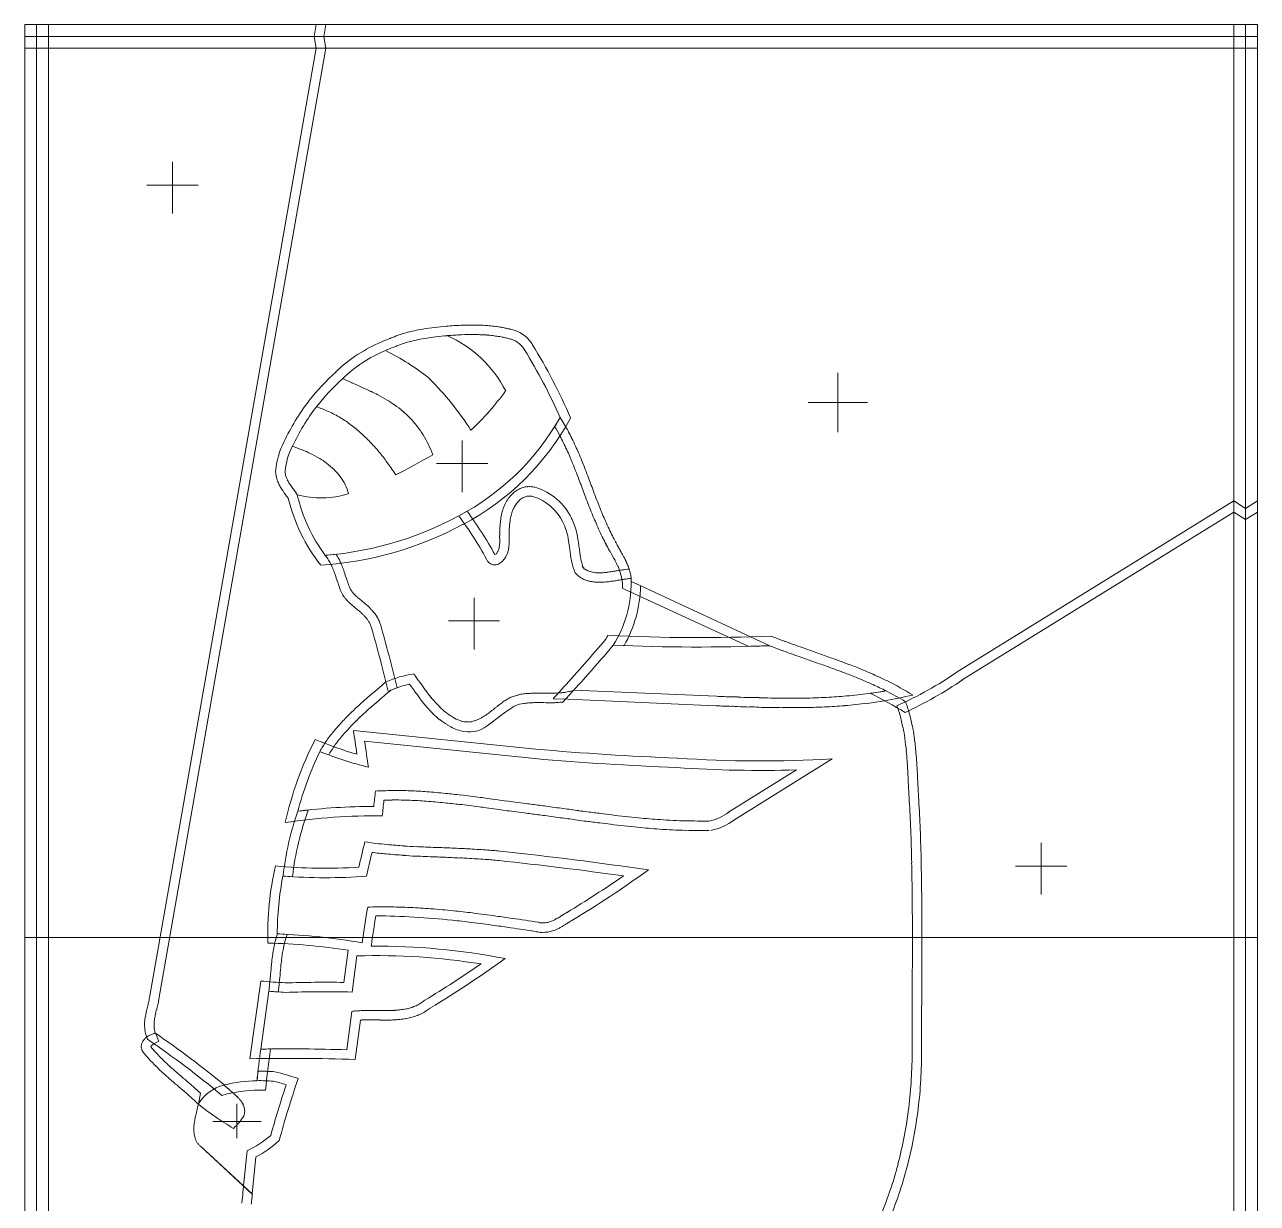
# Model space of a CAD drawing. Header units: millimetres. Extents: x 1101 to 2141, y -1815 to -275.
# Drawn here: x 1101 to 2141, y -1269 to -275 of the extents above; entities that cross this region are included whole.
import ezdxf

# ---------------------------------------------------------------- set-up
doc = ezdxf.new("R2010")
doc.units = ezdxf.units.MM
for name, color, linetype, lineweight, true_color in [('1', 7, 'Continuous', 0, 0xffffff), ('2', 2, 'Continuous', 0, 0xffff00), ('3', 253, 'Continuous', 0, 0xa0a0a4), ('4', 5, 'Continuous', 0, 0x0000ff), ('5', 178, 'Continuous', 0, 0x000000), ('6', 1, 'Continuous', 0, 0xff0000)]:
    doc.layers.add(name, color=color, linetype=linetype, lineweight=lineweight, true_color=true_color)

msp = doc.modelspace()

# ---------------------------------------------------------------- linework, layer by layer
at = {"layer": '1'}
for p, q in [((1100.9, -1814.6), (1100.9, -274.6)), ((2140.9, -274.6), (1100.9, -274.6)), ((2140.9, -1814.6), (2140.9, -274.6)), ((1470, -669), (1470, -625.5)), ((1448.4, -645), (1491.6, -645)), ((1730.8, -790.4), (1732.7, -791.3)), ((1559.2, -843.8), (1546.7, -843.3)), ((1584.3, -844.9), (1559.2, -843.8)), ((1677.3, -848.9), (1584.3, -844.9)), ((1684.3, -849.2), (1677.3, -848.9)), ((1378.3, -870), (1532, -885.8)), ((1782.1, -894), (1699.3, -945.8)), ((1373.7, -1055.4), (1370.1, -1082.7)), ((1300.1, -1081.5), (1290.9, -1147)), ((1379.6, -1147.7), (1384.1, -1114.4))]:
    msp.add_line(p, q, dxfattribs=at)
for centre, radius, start, end in [((1480, -794.6), 266.6, 97.1421, 99.3113), ((1478.8, -785.5), 257.4, 94.9332, 97.1421), ((1478.4, -780.7), 252.6, 92.1445, 94.9332), ((1478.1, -771.4), 243.3, 89.3011, 92.1445), ((1478.5, -735.7), 207.6, 87.7493, 89.3011), ((1481.1, -668.9), 140.8, 85.8468, 87.7493), ((1482.5, -650.5), 122.3, 83.2272, 85.8468), ((1485.5, -624.5), 96.1, 80.244, 83.2272), ((1485.3, -626), 97.7, 78.6241, 80.244), ((1475.2, -675.9), 148.6, 77.3303, 78.6241), ((1659.2, -1150.2), 660.1, 112.2556, 112.9145), ((1473.5, -696.6), 169.9, 110.9331, 112.2556), ((1463.6, -670.5), 142, 108.2606, 110.9331), ((1448.3, -624.1), 93.2, 104.9075, 108.2606), ((1448.4, -624.8), 93.8, 101.6114, 104.9075), ((1466.6, -713.3), 184.2, 99.3113, 101.6114), ((1469, -703.7), 177.1, 76.6859, 77.3303), ((1351.9, -1198.7), 685.7, 76.3433, 76.6859), ((1505.8, -558.5), 27.3, 29.3737, 73.1175), ((1447.9, -654.3), 121, 112.1308, 134.2688), ((1128.8, -792.1), 470.8, 23.22, 31.6877), ((1520.3, -736.9), 230.8, 132.7753, 141.0878), ((1490.7, -706.7), 188.8, 142.6552, 154.9592), ((1367.2, -500.8), 221.2, 297.9431, 331.4375), ((1379.8, -657.2), 67.5, 152.8486, 175.0154), ((1338.7, -650.5), 26.2, 181.8838, 200.4628), ((1341.7, -649.4), 29.3, 200.4628, 207.1506), ((1354, -643.1), 43.2, 207.1506, 212.3593), ((1361, -638.7), 51.4, 212.3593, 214.8321), ((1472.8, -560.9), 187.6, 214.8321, 217.177), ((1468.6, -638.7), 149.6, 193.7709, 217.9263), ((1332.1, -438.9), 292.3, 273.616, 298.3483), ((1513.3, -745.4), 91.3, 328.2762, 331.0545), ((1669.2, 796.7), 1588.4, 267.2836, 272.2221), ((412.3, 209), 1547.3, 317.6349, 319.6205), ((1916.5, -324.4), 501.8, 248.5093, 249.6843), ((2117, 217.2), 1079.2, 249.6843, 250.5068), ((2730.4, 1949.8), 2917.2, 250.5068, 250.7643), ((1263.7, -2253.4), 1534.5, 70.2708, 70.7643), ((1502.7, -1586.9), 826.4, 69.2105, 70.2708), ((1635.8, -1236.4), 451.6, 67.7703, 69.2105), ((1663.9, -1167.6), 377.2, 65.5701, 67.7703), ((1705.1, -1076.9), 277.6, 63.5559, 65.5701), ((1705.1, -1076.9), 277.6, 58.5243, 63.5559), ((412.3, 209), 1547.3, 317.1511, 317.6349), ((1767.7, -499.8), 350.2, 279.6235, 283.6008), ((2413.1, 18355.9), 19219, 267.82672, 267.86571), ((1796.8, 1816.8), 2668.3, 267.8657, 267.9703), ((1789.1, 1601.3), 2452.8, 267.9703, 268.2057), ((1759.5, 655.4), 1506.3, 268.2057, 268.5064), ((1750.5, 309.6), 1160.5, 268.5064, 269.501), ((1746.7, -123.1), 727.7, 269.501, 270.7597), ((1748.1, -230.6), 620.3, 270.7597, 272.5528), ((1754.8, -380), 470.7, 272.5528, 274.6154), ((1758.7, -428.6), 421.9, 274.6154, 277.2122), ((1767.7, -499.8), 350.2, 277.2122, 279.6235), ((-188.1, -1114.7), 1585.3, 8.1436, 8.8798), ((1605, -1010.2), 291, 152.898, 167.6194), ((1479.4, -558), 346.4, 247.3348, 253.5453), ((1749.5, 1611.5), 2506.8, 265.0231, 267.758), ((1721.7, 145.2), 1041, 266.139, 273.3236), ((2926.2, -1097.2), 1531.5, 173.6893, 174.1893), ((1412.2, -1223.4), 294.6, 90.2524, 91.5927), ((1412.5, -1291.3), 362.6, 87.85, 90.2524), ((1410.8, -1338), 409.3, 85.9743, 87.85), ((1400.3, -1486.9), 558.5, 84.3645, 85.9743), ((1389.6, -1595.5), 667.6, 83.2834, 84.3645), ((1330.9, -2093.8), 1169.4, 82.4645, 83.2834), ((1272.1, -2538.2), 1617.7, 82.2506, 82.4645), ((1037.5, -4262.4), 3357.8, 82.102, 82.2506), ((1396.9, -1455.1), 513, 89.3581, 98.538), ((351.6, -9206.4), 8349.1, 82.05137, 82.10203), ((2235.9, 4289.1), 5277.3, 262.0514, 262.1324), ((1337.8, -2374.1), 1446.3, 82.6618, 83.0207), ((1222.7, -3267.9), 2347.5, 82.3818, 82.6618), ((1182.1, -3571.5), 2653.8, 82.2539, 82.3818), ((-633.3, -16917.8), 16123, 82.20198, 82.25391), ((2577.3, 6526.5), 7540.1, 262.20198, 262.30172), ((1893.9, 1470.9), 2438.6, 262.3017, 262.4773), ((1670.1, -905.7), 49.6, 281.2105, 306.1832), ((1835.7, 1030), 1993.8, 262.4773, 262.8048), ((1750.8, 357), 1315.4, 262.8048, 263.2084), ((1718.1, 82.7), 1039.3, 263.2084, 264.4739), ((1683.2, -278.2), 676.7, 264.4739, 266.0455), ((1676.7, -371.5), 583.2, 266.0455, 268.2237), ((1672.7, -500.6), 453.9, 268.2237, 270.6974), ((1956.1, -1111.2), 586.9, 165.4874, 167.6298), ((1438.8, -618.6), 349.2, 261.6007, 264.7047), ((1454.9, -445.6), 522.9, 264.7047, 266.2978), ((1462.7, -324.7), 644.2, 266.2978, 267.1878), ((1518.1, 803.6), 1773.8, 267.1878, 267.7261), ((1753.7, 6736.9), 7711.7, 267.72613, 267.77599), ((1335, -4045.4), 3078.7, 87.6506, 87.776), ((1390.5, -2693.3), 1725.4, 87.3938, 87.6506), ((1425.2, -1931), 962.4, 87.0494, 87.3938), ((1437.6, -1690.1), 721.1, 85.8339, 87.0494), ((1458, -1408.9), 439.2, 84.265, 85.8308), ((1188.4, -3944.5), 2989.1, 81.5615, 83.9785), ((1563.2, -1041.3), 257.2, 167.199, 181.8104), ((1355.2, -508.2), 478.1, 264.8683, 273.3029), ((1070.3, -215.8), 951.8, 301.1417, 305.7961), ((2083.2, -1143.8), 696, 170.2886, 172.4198), ((1387, -1753.4), 727.1, 84.1024, 89.2061), ((1375.4, -1866), 840.3, 82.9992, 84.1024), ((1325.7, -2270.8), 1248.1, 82.0926, 82.9992), ((1286.3, -2554.5), 1534.5, 81.5772, 82.0926), ((927.1, -4980.4), 3986.9, 81.2624, 81.5772), ((1538.3, -1016.8), 23.7, 256.2769, 267.097), ((1538, -1014.1), 26.4, 278.8401, 288.009), ((1535, -1004.7), 36.3, 288.009, 295.394), ((1531.5, -997.4), 44.4, 295.394, 299.4626), ((1506.2, -952.6), 95.8, 299.4626, 302.0809), ((1443.3, -852.2), 214.3, 302.0809, 302.5387), ((1786, -1389.4), 422.9, 122.3195, 122.5387), ((1634.6, -1150.1), 139.8, 121.5501, 122.3195), ((1591.1, -1079.2), 56.6, 120.334, 121.5501), ((1291, -1603.8), 554.6, 81.4163, 88.4286), ((1538.4, -1016.2), 24.2, 267.097, 278.8401), ((1397.3, -1619.7), 567.7, 78.9487, 90.4091), ((986.3, -346), 885.2, 301.0702, 305.9612), ((1355.7, -476.7), 607.3, 264.7427, 266.7004), ((1354.9, -2222.8), 1140.3, 89.2374, 91.7157), ((1412.6, -1058.3), 55.8, 279.8925, 284.3257), ((1413.8, -1062.9), 51, 284.3257, 289.8076), ((1415.8, -1068.5), 45.1, 289.8076, 295.7123), ((1416.4, -1069.7), 43.7, 295.7123, 302.0819), ((1416.4, -1069.8), 43.6, 302.0819, 307.7451), ((1389.3, -1187.8), 73.5, 93.1491, 94.1103), ((1390.3, -1205), 90.8, 91.1737, 93.1491), ((1391.8, -1280.7), 166.5, 89.6875, 91.1737), ((1390.6, -1509.3), 395.1, 88.56, 89.6875), ((1405.3, -923.6), 190.8, 268.56, 271.0467), ((1406.6, -993.6), 120.8, 271.0467, 273.2749), ((1408.8, -1032.5), 81.8, 273.2749, 276.0283), ((1410, -1043.4), 70.8, 276.0283, 279.8925), ((1323.9, -2726.1), 1579.4, 87.9806, 91.1984)]:
    msp.add_arc(centre, radius, start, end, dxfattribs=at)
at = {"layer": '2'}
for p, q in [((1100.9, -1814.6), (1100.9, -274.6)), ((2140.9, -274.6), (1100.9, -274.6)), ((2140.9, -1814.6), (2140.9, -274.6)), ((1612.6, -741.8), (1612.6, -744.5)), ((1620.6, -748.2), (1612.6, -744.5)), ((1480, -801.8), (1480, -758.2)), ((1458.4, -777.7), (1501.6, -777.7)), ((1597.4, -798.1), (1606.5, -798.5)), ((1503.7, -856.6), (1491, -866.3)), ((1280, -1214), (1280, -1185)), ((1259.7, -1200), (1300.3, -1200)), ((1292.7, -1261.1), (1249.3, -1220.8)), ((1296, -1229.9), (1292.7, -1261.1))]:
    msp.add_line(p, q, dxfattribs=at)
for centre, radius, start, end in [((1526.9, -684.5), 20.1, 106.2447, 116.1937), ((1526.8, -683.9), 19.6, 96.0489, 106.2447), ((1526.8, -684.3), 19.9, 86.3865, 96.0489), ((1526.7, -686.2), 21.8, 77.4211, 86.3865), ((1517.4, -712.5), 49.7, 25.751, 72.809), ((1536, -693.5), 33.1, 145.0086, 153.9586), ((1533.3, -691.6), 29.7, 139.2341, 145.0086), ((1530.2, -688.9), 25.6, 132.8225, 139.2341), ((1528.9, -687.6), 23.8, 124.9078, 132.8225), ((1527.3, -685.3), 21, 116.1937, 124.9078), ((1332.1, -438.9), 284.3, 274.4787, 299.9747), ((1228.4, -867.8), 306.2, 28.4962, 36.6187), ((1543.5, -696.9), 41.3, 161.8818, 169.4024), ((1542.2, -696.5), 40, 153.9586, 161.8818), ((1550.5, -701.6), 48.8, 173.1018, 176.4622), ((1536.7, -699.9), 34.9, 168.9632, 173.1018), ((1537.6, -695.8), 35.3, 169.4024, 177.7094), ((1523.5, -711.2), 43.6, 20.0092, 28.1024), ((1508.6, -716.6), 59.5, 13.2781, 20.0092), ((1611, -703.5), 109.4, 178.4785, 179.9116), ((1708.7, -703.7), 207, 179.9116, 180.5362), ((1560.9, -702.2), 59.2, 176.4622, 178.4785), ((1176.3, -708.7), 325.3, 0.1633, 0.5362), ((1495.7, -719.7), 72.8, 11.0711, 13.2781), ((1464.7, -725.7), 104.3, 9.2613, 11.0711), ((1489, -713.8), 12.3, 340.4831, 346.1609), ((1482.4, -712.2), 19.1, 346.1609, 351.0776), ((1477.5, -711.4), 24.1, 351.0776, 354.5534), ((1461.1, -709.8), 40.6, 354.5534, 357.3767), ((1448.9, -709.3), 52.8, 357.3767, 359.0343), ((1378.7, -708.1), 123, 359.0343, 0.1633), ((1442.4, -729.4), 126.9, 8.2314, 9.2613), ((1262.3, -755.4), 308.9, 7.5839, 8.2314), ((3907.3, -403.3), 2359.4, 187.5839, 187.6934), ((1328.5, -744), 33.7, 33.5683, 40.0939), ((1321.5, -748.7), 42.1, 27.7289, 33.5683), ((1492.6, -715.1), 8.58, 310.452, 318.0564), ((1493.3, -715.7), 7.63, 318.0564, 325.8893), ((1493, -715.5), 7.91, 325.8893, 333.4332), ((1491, -714.5), 10.2, 333.4332, 340.4831), ((1679.3, -704.2), 111.2, 187.6934, 188.1813), ((1703.2, -700.8), 135.4, 188.1813, 189.4372), ((1643.9, -710.6), 75.3, 189.4372, 191.0852), ((1630.7, -713.2), 61.8, 191.0852, 193.5315), ((1612.9, -717.5), 43.5, 193.5315, 196.3788), ((1315.2, -752), 49.3, 23.5758, 27.7289), ((1286.7, -764.4), 80.3, 20.3238, 23.5758), ((1274.8, -768.9), 93.1, 18.839, 20.3238), ((1607.5, -719.1), 37.9, 196.3788, 199.9958), ((1582.9, -721.2), 15.7, 222.4973, 230.1081), ((1600.3, -721.7), 30.2, 199.9958, 203.9625), ((1581.8, -722.5), 14.1, 230.1081, 237.9933), ((1581.9, -722.3), 14.3, 237.9933, 245.745), ((1582.9, -720.1), 16.7, 245.745, 253.0971), ((1583.6, -717.8), 19.1, 253.0971, 259.2496), ((1585, -710.7), 26.4, 259.2496, 264.7122), ((1585.5, -705.6), 31.5, 264.7122, 268.8542), ((1585.7, -691.2), 45.9, 268.8542, 272.3994), ((1585.3, -681.3), 55.8, 272.3994, 274.9007), ((1582.6, -649.8), 87.4, 274.9007, 276.9455), ((1579.9, -627.3), 110, 276.9455, 278.1644), ((1560.7, -493.4), 245.3, 278.1644, 278.9965), ((1493.8, -71.2), 672.7, 278.9965, 279.257), ((1653.6, -1051.3), 320.3, 98.6891, 99.257), ((1630.3, -898.9), 166.1, 96.7139, 98.6891), ((1569.3, -747.6), 43.7, 12.6355, 18.1683), ((1576.4, -746), 36.5, 6.5765, 12.6355), ((868, -907.7), 522.9, 18.2125, 18.839), ((1628.2, -657.5), 277.4, 198.2125, 199.2928), ((1513.3, -745.4), 107.3, 330.3256, 358.4971), ((1446.9, -721), 85.3, 199.2928, 201.2413), ((1387.3, -744.4), 21.3, 200.556, 207.2253), ((1389.5, -743.3), 23.7, 207.2253, 213.5427), ((1391.4, -742), 26.1, 213.5427, 218.7389), ((1398.1, -736.7), 34.6, 218.7389, 223.2515), ((1402.8, -732.2), 41.1, 223.2515, 226.3598), ((1421, -713.1), 67.5, 226.3598, 228.7848), ((1429.3, -703.7), 80.1, 228.7848, 229.9124), ((1633.7, -460.9), 397.4, 229.9124, 230.4186), ((1214.1, -968.4), 261.1, 49.692, 50.4186), ((1334.4, -826.5), 75.1, 48.3371, 49.692), ((1344, -815.8), 60.7, 45.6605, 48.3371), ((1359.7, -799.7), 38.2, 42.286, 45.6605), ((1364, -795.8), 32.4, 37.4913, 42.286), ((1370, -791.2), 24.9, 32.0204, 37.4913), ((1371.7, -790.1), 22.8, 25.5006, 32.0204), ((1373.4, -789.3), 20.9, 18.693, 25.5006), ((-239.3, -1244.8), 1696.7, 13.9063, 15.8054), ((412.3, 209), 1555.3, 317.2775, 319.6424), ((1442.6, -913.4), 84, 101.6274, 114.5508), ((716, -1345.7), 876.6, 35.5915, 35.948), ((2036.6, -400.5), 747.4, 215.5915, 215.8637), ((1734.1, -619.3), 374.1, 215.8637, 216.5023), ((1593.1, -723.6), 198.7, 216.5023, 217.3871), ((1566.5, -743.9), 165.3, 217.3871, 218.7772), ((1530.7, -772.7), 119.3, 218.7772, 220.4296), ((1513.9, -787), 97.2, 220.4296, 225.4141), ((1567.4, -940.2), 105.1, 119.8323, 127.3268), ((1527, -881.4), 34.5, 98.9472, 110.1183), ((1529.7, -898.5), 51.8, 94.8144, 98.9472), ((1530.8, -911.7), 65, 92.1548, 94.8144), ((1533.1, -970.9), 124.3, 90.179, 92.1548), ((1532.9, -920.8), 74.2, 89.4737, 90.179), ((1498.1, -4706.2), 3859.8, 89.3709, 89.4737), ((1543.4, -584.5), 262.2, 269.3709, 270.4624), ((1544.6, -734), 112.7, 270.4624, 272.1635), ((1545.4, -754.5), 92.1, 272.1635, 275.1444), ((1547.9, -782.5), 64.1, 275.1444, 276.2507), ((1492.3, -808.9), 66.5, 225.4141, 231.5714), ((1487.4, -815.1), 58.5, 231.5714, 239.8736), ((1483.4, -822), 50.6, 239.8736, 252.9134), ((1475.9, -846.4), 25, 252.9134, 307.3269), ((2001.3, -1237.8), 708.1, 173.4891, 174.1414), ((1299.5, -1293.8), 136.3, 84.7781, 90.7445), ((1233.9, -1464), 315.8, 71.9603, 75.6912), ((2037.7, -1409), 747.4, 160.8504, 165.0447), ((1277.4, -1203), 34.8, 103.6772, 149.7531), ((1299.5, -1293.8), 128.3, 91.1789, 103.6457), ((1180.5, -1172.6), 68.1, 347.6362, 349.1458), ((1377.6, -1225), 135.8, 167.0472, 168.177), ((1473.8, -1247.1), 234.5, 166.4759, 167.0472), ((653.2, -1049.7), 609.5, 346.4759, 346.6957), ((1075.6, -1149.6), 175.4, 346.6957, 347.6362), ((1280.1, -1207), 36.6, 174.8729, 178.8071), ((1270.6, -1206.8), 27.1, 178.8071, 183.3822), ((1286.5, -1207.6), 43, 172.0445, 174.8729), ((1305.4, -1210.2), 62.1, 169.6907, 172.0445), ((1318.7, -1212.7), 75.6, 168.177, 169.6907), ((1267.2, -1207), 23.6, 183.3822, 189.3784), ((1262.4, -1207.8), 18.8, 189.3784, 196.107), ((1260.9, -1208.2), 17.2, 196.107, 204.04), ((1259.6, -1208.8), 15.9, 204.04, 212.3126), ((1250.2, -1143.8), 97.5, 298.047, 312.1489), ((1259.7, -1208.8), 16, 212.3126, 220.492), ((1261, -1207.6), 17.7, 220.492, 228.262)]:
    msp.add_arc(centre, radius, start, end, dxfattribs=at)
at = {"layer": '3'}
for p, q in [((1100.9, -1814.6), (1100.9, -274.6)), ((2140.9, -274.6), (1100.9, -274.6)), ((1353.2, -284.6), (1354.9, -274.6)), ((2140.9, -1814.6), (2140.9, -274.6)), ((1353.2, -284.6), (1354.9, -294.6)), ((1214.4, -1095), (1354.9, -294.6)), ((1225.5, -434), (1225.5, -390.5)), ((1203.8, -410), (1247.1, -410)), ((2120.9, -676.5), (1887.6, -820.7)), ((2120.9, -676.5), (2130.9, -682.7)), ((2140.9, -676.5), (2130.9, -682.7)), ((1958.4, -1008.6), (1958.4, -965)), ((1936.8, -984.5), (1980, -984.5)), ((1211.2, -1125.4), (1214.1, -1132.3)), ((1247.4, -1185.4), (1249.3, -1176.2)), ((1292.9, -1261.3), (1249.3, -1220.8))]:
    msp.add_line(p, q, dxfattribs=at)
for centre, radius, start, end in [((1708.8, -561.6), 314.8, 293.9884, 304.6086), ((1732, -887.6), 111.6, 15.6345, 20.0957), ((1704.5, -895.2), 140.1, 11.3471, 15.6345), ((1683.4, -899.5), 161.7, 8.1244, 11.3471), ((1607.4, -910.3), 238.4, 5.4503, 8.1244), ((1551, -915.7), 295, 3.8573, 5.4503), ((1175.3, -941), 671.6, 2.7936, 3.8573), ((-309.4, -1013.5), 2158.1, 2.5153, 2.7936), ((2620.3, -884.8), 774.4, 182.5153, 183.3019), ((562, -1004.1), 1287.4, 2.2404, 3.3265), ((152, -1020.1), 1697.7, 1.2939, 2.2404), ((-143.2, -1026.8), 1992.9, 0.6279, 1.2939), ((-1355.5, -1040.1), 3205.3, 0.1023, 0.6279), ((-1835, -1040.9), 3684.8, 359.8575, 0.1023), ((-18401.7, -999.7), 20251.6, 359.75293, 359.85746), ((12884.6, -1134.6), 11035, 179.75293, 179.92899), ((1128.7, -1081.8), 86.7, 346.0841, 349.2043), ((1179, -1091.4), 35.5, 349.2043, 354.0808), ((1264.6, -1121.9), 54.8, 167.5889, 172.2793), ((1288, -1127.1), 78.8, 166.4654, 167.5889), ((1385.5, -1150.5), 179.1, 165.7202, 166.4654), ((1779.5, -1250.8), 585.6, 165.5307, 165.7202), ((1018.3, -1054.4), 200.5, 345.5307, 346.0841), ((1239, -1118.5), 29, 172.2793, 178.7242), ((1233.9, -1118.3), 23.9, 178.7242, 188.502), ((1229.3, -1119), 19.3, 188.502, 199.4002), ((5270.8, -1125.2), 3421.3, 179.929, 180.2454), ((1224, -1155.5), 25.3, 113.083, 131.4714), ((1283.3, -1077.3), 96.5, 217.9524, 221.9758), ((1313.5, -1050.1), 137, 221.9758, 225.3957), ((1442.7, -1140.2), 406.9, 356.5954, 0.0582), ((1335.3, -1028), 168.1, 225.3957, 227.5538), ((1453.6, -898.6), 343.5, 227.5538, 229.0814), ((1729.8, -579.9), 765.2, 229.0814, 229.6744), ((765.9, -1715.6), 724.4, 49.0344, 49.6744), ((1462.7, -1141.4), 386.9, 353.0461, 356.5954), ((1012.8, -1431.1), 347.7, 47.1519, 49.0344), ((1180.5, -1172.6), 68.1, 347.6362, 349.1458), ((1377.6, -1225), 135.8, 167.0472, 168.177), ((1473.8, -1247.1), 234.5, 166.4759, 167.0472), ((653.2, -1049.7), 609.5, 346.4759, 346.6957), ((1075.6, -1149.6), 175.4, 346.6957, 347.6362), ((1474.4, -1142.9), 375.1, 349.2789, 353.0461), ((1280.1, -1207), 36.6, 174.8729, 178.8071), ((1270.6, -1206.8), 27.1, 178.8071, 183.3822), ((1286.5, -1207.6), 43, 172.0445, 174.8729), ((1305.4, -1210.2), 62.1, 169.6907, 172.0445), ((1318.7, -1212.7), 75.6, 168.177, 169.6907), ((1267.2, -1207), 23.6, 183.3822, 189.3784), ((1262.4, -1207.8), 18.8, 189.3784, 196.107), ((1260.9, -1208.2), 17.2, 196.107, 204.04), ((1259.6, -1208.8), 15.9, 204.04, 212.3126), ((1498.9, -1147.5), 350.1, 345.3826, 349.2789), ((1259.7, -1208.8), 16, 212.3126, 220.492), ((1261, -1207.6), 17.7, 220.492, 228.262), ((1511.3, -1150.7), 337.3, 341.199, 345.3826), ((2521.3, -1395.5), 1235.7, 173.9812, 174.1605), ((767.4, -1210.6), 528, 353.9812, 354.4886), ((1534.1, -1158.5), 313.2, 336.8614, 341.199)]:
    msp.add_arc(centre, radius, start, end, dxfattribs=at)
at = {"layer": '4'}
for p, q in [((1100.9, -1814.6), (1100.9, -274.6)), ((2140.9, -274.6), (1100.9, -274.6)), ((1110.9, -1814.6), (1110.9, -274.6)), ((1120.9, -1814.6), (1120.9, -274.6)), ((1345.1, -284.6), (1346.8, -274.6)), ((2120.9, -1814.6), (2120.9, -274.6)), ((2130.9, -1814.6), (2130.9, -274.6)), ((2140.9, -1814.6), (2140.9, -274.6)), ((2140.9, -284.6), (1100.9, -284.6)), ((1345.1, -284.6), (1346.8, -294.6)), ((2140.9, -294.6), (1100.9, -294.6)), ((1206.4, -1093.9), (1346.8, -294.6)), ((1786.9, -618.3), (1786.9, -568.3)), ((1761.9, -593.3), (1811.9, -593.3)), ((2120.9, -686), (1891.8, -827.5)), ((2120.9, -686), (2130.9, -692.1)), ((2140.9, -686), (2130.9, -692.1)), ((1711.8, -799.2), (1605.1, -749.9)), ((2140.9, -1044.6), (1100.9, -1044.6)), ((1307, -1090.1), (1300.1, -1138.9))]:
    msp.add_line(p, q, dxfattribs=at)
for centre, radius, start, end in [((1448.4, -624.8), 85.8, 101.6114, 104.9075), ((1466.6, -713.3), 176.2, 99.3113, 101.6114), ((1480, -794.6), 258.6, 97.1421, 99.3113), ((1478.8, -785.5), 249.4, 94.9332, 97.1421), ((1478.4, -780.7), 244.6, 92.1445, 94.9332), ((1478.1, -771.4), 235.3, 89.3011, 92.1445), ((1478.5, -735.7), 199.6, 87.7493, 89.3011), ((1481.1, -668.9), 132.8, 85.8468, 87.7493), ((1482.5, -650.5), 114.3, 83.2272, 85.8468), ((1485.5, -624.5), 88.1, 80.244, 83.2272), ((1485.3, -626), 89.7, 78.6241, 80.244), ((1475.2, -675.9), 140.6, 77.3303, 78.6241), ((1469, -703.7), 169.1, 76.6859, 77.3303), ((1351.9, -1198.7), 677.7, 76.364, 76.6859), ((1505.8, -558.5), 19.3, 29.3737, 72.5042), ((1447.9, -654.3), 113, 112.1308, 134.2688), ((1659.2, -1150.2), 652.1, 112.2556, 112.9145), ((1473.5, -696.6), 161.9, 110.9331, 112.2556), ((1463.6, -670.5), 134, 108.2606, 110.9331), ((1448.3, -624.1), 85.2, 104.9075, 108.2606), ((1128.8, -792.1), 462.8, 23.7046, 31.6877), ((1520.3, -736.9), 222.8, 132.7753, 141.0878), ((1490.7, -706.7), 180.8, 142.6552, 154.9592), ((1367.2, -500.8), 213.2, 327.9842, 330.3956), ((1405, -700.8), 167.4, 28.2246, 31.3184), ((1391.1, -708.2), 183.1, 26.2844, 28.2246), ((1379.8, -657.2), 59.5, 152.8486, 174.2843), ((1350.8, -728.2), 228.1, 24.5389, 26.2844), ((1322.7, -741), 259, 23.1893, 24.5389), ((1230.4, -780.5), 359.4, 22.0389, 23.1893), ((1336, -651.1), 15.4, 180.9752, 191.1256), ((1338.7, -650.5), 18.2, 191.1256, 200.4628), ((1161.9, -808.2), 433.3, 21.2852, 22.0389), ((819, -941.8), 801.3, 20.7287, 21.2852), ((1341.7, -649.4), 21.3, 200.4628, 207.1506), ((1354, -643.1), 35.2, 207.1506, 212.3593), ((1361, -638.7), 43.4, 212.3593, 214.8321), ((1472.8, -560.9), 179.6, 214.8321, 216.0481), ((179.4, -1183.9), 1485.2, 20.4665, 20.7287), ((4437.1, 405.2), 3059.4, 200.4665, 200.5948), ((1190.4, -766.4), 169.7, 34.7577, 36.0481), ((1296.5, -692.8), 40.5, 32.1148, 34.7577), ((1468.6, -638.7), 141.6, 193.3135, 216.2177), ((2614.8, -279.6), 1112.7, 200.5948, 201.016), ((2064.2, -491.1), 522.8, 201.016, 201.633), ((1977.9, -525.4), 430, 201.633, 202.6434), ((1861, -574.1), 303.3, 202.6434, 203.851), ((1827.3, -589), 266.5, 203.851, 205.4518), ((1779.5, -611.8), 213.6, 205.4518, 207.2468), ((1666.8, -673.4), 85.2, 204.8572, 207.6839), ((1772.4, -618), 204.5, 207.6839, 209.456), ((1332.1, -438.9), 284.3, 274.4787, 276.3566), ((1321.5, -748.7), 50.1, 27.7289, 32.9242), ((1315.2, -752), 57.3, 23.5758, 27.7289), ((2098.3, -434), 578.7, 209.456, 209.7042), ((1108.7, -998.6), 560.6, 29.4551, 29.7042), ((1372.7, -849.4), 257.3, 28.8316, 29.4551), ((1487.4, -786.3), 126.5, 27.9557, 28.8316), ((1520.2, -768.9), 89.3, 24.6424, 27.9557), ((1286.7, -764.4), 88.3, 20.3238, 23.5758), ((1274.8, -768.9), 101.1, 18.839, 20.3238), ((868, -907.7), 530.9, 18.2125, 18.839), ((1558.1, -751.5), 47.7, 20.2605, 24.6424), ((1566.4, -748.5), 38.8, 357.8611, 20.2605), ((1628.2, -657.5), 269.4, 198.2125, 199.2928), ((1446.9, -721), 77.3, 199.2928, 201.2413), ((1387.3, -744.4), 13.3, 200.556, 207.2253), ((1389.5, -743.3), 15.7, 207.2253, 213.5427), ((1391.4, -742), 18.1, 213.5427, 218.7389), ((1398.1, -736.7), 26.6, 218.7389, 223.2515), ((1402.8, -732.2), 33.1, 223.2515, 226.3598), ((1421, -713.1), 59.5, 226.3598, 228.7848), ((1429.3, -703.7), 72.1, 228.7848, 229.9124), ((1633.7, -460.9), 389.4, 229.9124, 230.4186), ((1214.1, -968.4), 269.1, 49.692, 50.4186), ((1334.4, -826.5), 83.1, 48.3371, 49.692), ((1344, -815.8), 68.7, 45.6605, 48.3371), ((1359.7, -799.7), 46.2, 42.286, 45.6605), ((1364, -795.8), 40.4, 37.4913, 42.286), ((1370, -791.2), 32.9, 32.0204, 37.4913), ((1371.7, -790.1), 30.8, 25.5006, 32.0204), ((1373.4, -789.3), 28.9, 18.693, 25.5006), ((-239.3, -1244.8), 1704.7, 13.9436, 15.8054), ((1669.2, 796.7), 1596.4, 271.5287, 272.1686), ((1916.5, -324.4), 509.8, 248.4831, 249.6843), ((2117.1, 217.2), 1087.3, 249.6843, 250.5068), ((2730.6, 1950.5), 2925.9, 250.5068, 250.7642), ((1263.8, -2253.1), 1526.2, 70.2707, 70.7642), ((1502.8, -1586.8), 818.3, 69.2104, 70.2707), ((1635.8, -1236.4), 443.6, 67.7702, 69.2104), ((1663.9, -1167.6), 369.2, 65.5699, 67.7702), ((1705.1, -1076.9), 269.6, 62.995, 65.5699), ((1708.8, -561.6), 322.8, 294.695, 304.6086), ((2006.8, -1553.7), 933.4, 130.2996, 130.9199), ((524.7, 194), 1358.1, 310.2996, 310.6801), ((1442.6, -913.4), 84, 109.0423, 112.8277), ((1765.6, -485.2), 356.9, 277.8309, 278.9319), ((1578.3, -1305.6), 523.1, 59.5093, 63.1866), ((1769, -506.9), 335, 278.9319, 280.0683), ((1705.8, -1206.5), 473.9, 130.9199, 132.3244), ((1521.2, -1005.9), 201.2, 134.2601, 137.2839), ((1552.2, -1037.8), 245.7, 132.3244, 134.2601), ((1477.5, -965.6), 141.7, 137.2839, 140.8584), ((1463.9, -954.5), 124.3, 140.8584, 145.482), ((1605, -1010.2), 283, 154.3791, 165.2768), ((1479.4, -558), 354.4, 248.5482, 249.8578), ((1445.1, -941.6), 101.4, 145.482, 149.8791), ((1575.7, -1022.7), 250.6, 160.0511, 173.2746), ((1396.9, -1455.1), 521, 96.2566, 97.2375), ((1563.2, -1041.3), 249.2, 168.7927, 180.0895), ((1355.2, -508.2), 486.1, 265.7052, 266.6494), ((1291, -1603.8), 562.6, 86.7974, 87.6488), ((1410.1, -1072.4), 92.9, 165.5055, 169.2204), ((1387.6, -1066.6), 69.6, 159.3798, 165.5055), ((1500.4, -1086.2), 184.2, 171.8304, 173.8803), ((1427.5, -1075.7), 110.6, 169.2204, 171.8304), ((2541.5, -1181), 1229.6, 174.8249, 175.2244), ((1529.3, -1089.3), 213.3, 173.8803, 174.8249), ((657.8, -1023.6), 660.5, 354.5313, 355.2244), ((1355.7, -476.7), 615.3, 265.453, 266.1986), ((1107, -1066.6), 209.3, 353.3805, 354.5313), ((1018.3, -1054.4), 192.5, 345.5307, 346.0841), ((1128.7, -1081.8), 78.7, 346.0841, 349.2043), ((1179, -1091.4), 27.5, 349.2043, 354.6312), ((1264.6, -1121.9), 62.8, 167.5889, 172.2793), ((1288, -1127.1), 86.8, 166.4654, 167.5889), ((1385.5, -1150.5), 187.1, 165.7202, 166.4654), ((1779.5, -1250.8), 593.6, 165.5307, 165.7202), ((1239, -1118.5), 37, 177.0113, 178.7242), ((1233.9, -1118.3), 31.9, 178.7242, 202.4138), ((1239, -1118.5), 37, 172.2793, 177.0113), ((731.9, -1822.6), 838, 50.2904, 55.6735), ((1323.9, -2726.1), 1587.4, 90.567, 90.8592), ((2001.3, -1237.8), 700.1, 171.8654, 174.7371), ((1299.5, -1293.8), 120.3, 87.8027, 105.5312)]:
    msp.add_arc(centre, radius, start, end, dxfattribs=at)
at = {"layer": '5'}
for p, q in [((1100.9, -1814.6), (1100.9, -274.6)), ((2140.9, -274.6), (1100.9, -274.6)), ((2140.9, -1814.6), (2140.9, -274.6)), ((1620.6, -748.2), (1612.6, -744.5)), ((1729.6, -798.6), (1620.6, -748.2)), ((1564.2, -836), (1684.6, -841.2)), ((1531.3, -893.8), (1387.7, -879)), ((1694.8, -939.1), (1752.1, -903.3)), ((1381.2, -1060.2), (1377.1, -1090.8)), ((1377, -1107.2), (1372.6, -1139.4)), ((1288.5, -1224.7), (1285.4, -1254.3))]:
    msp.add_line(p, q, dxfattribs=at)
for centre, radius, start, end in [((1448.4, -624.8), 85.8, 101.6114, 104.9075), ((1466.6, -713.3), 176.2, 99.3113, 101.6114), ((1480, -794.6), 258.6, 97.1421, 99.3113), ((1478.8, -785.5), 249.4, 94.9332, 97.1421), ((1415, -631.3), 103.4, 27.4748, 65.7997), ((1659.2, -1150.2), 652.1, 112.2556, 112.9145), ((1307.9, -743), 216.6, 51.728, 63.262), ((1473.5, -696.6), 161.9, 110.9331, 112.2556), ((1463.6, -670.5), 134, 108.2606, 110.9331), ((1448.3, -624.1), 85.2, 104.9075, 108.2606), ((1520.3, -736.9), 222.8, 132.7753, 141.0878), ((1688.2, 146.5), 787.4, 246.0824, 246.6807), ((1078, -1269.2), 754.1, 66.056, 66.6806), ((1078, -1269.1), 754.1, 66.0559, 66.6807), ((1237.7, -909.6), 360.6, 64.5312, 66.0559), ((1266.1, -751.1), 250.3, 32.4146, 45.351), ((1313.8, -749.8), 183.7, 62.3949, 64.5312), ((1329.2, -720.4), 150.5, 58.9927, 62.3949), ((1352, -682.4), 106.2, 54.9437, 58.9935), ((1314.9, -444.3), 237, 313.2701, 324.0084), ((1317.4, -687.4), 95.1, 65.2824, 71.9408), ((1314.4, -694), 102.4, 58.863, 65.2813), ((1359.3, -671.9), 93.4, 49.6581, 54.9437), ((1369.9, -659.5), 77.1, 43.8408, 49.6574), ((1311.3, -699.2), 108.5, 53.127, 58.863), ((1301.3, -712.5), 125.1, 47.7853, 53.127), ((1362.2, -667.4), 88.2, 19.8052, 44.074), ((1367.2, -500.8), 213.2, 297.9431, 330.3956), ((1425.3, -688.8), 151.8, 30.5374, 33.0239), ((1405, -700.8), 175.4, 28.2246, 30.5374), ((1294.2, -720.3), 135.6, 43.2265, 47.7853), ((1391.1, -708.2), 191.1, 26.2844, 28.2246), ((1350.8, -728.2), 236.1, 24.5389, 26.2844), ((1379.8, -657.2), 59.5, 152.8486, 174.2843), ((1253.3, -827.4), 210.5, 67.0779, 69.5403), ((1284.9, -752.5), 129.3, 63.9351, 67.0779), ((1276.2, -737.2), 160.3, 39.0332, 43.2265), ((1322.7, -741), 267, 23.1893, 24.5389), ((1294.7, -732.6), 107.1, 59.2254, 63.9351), ((1311.4, -704.5), 74.5, 53.5772, 59.2254), ((1318.2, -695.3), 63, 45.7277, 53.5772), ((1265.2, -746.1), 174.5, 35.4856, 39.0332), ((912.1, 306.3), 1084, 297.5749, 299.4569), ((1230.4, -780.5), 367.4, 22.0389, 23.1893), ((1161.9, -808.2), 441.3, 21.2852, 22.0389), ((1336, -651.1), 15.4, 180.9752, 191.1256), ((1338.7, -650.5), 18.2, 191.1256, 200.4628), ((1328.8, -684.4), 47.7, 36.7057, 45.7277), ((1240.1, -764), 205.4, 32.2158, 35.4856), ((819, -941.8), 809.3, 20.7287, 21.2852), ((1341.7, -649.4), 21.3, 200.4628, 207.1506), ((1354, -643.1), 35.2, 207.1506, 212.3593), ((1361, -638.7), 43.4, 212.3593, 214.8321), ((1472.8, -560.9), 179.6, 214.8321, 216.0481), ((1332.2, -681.8), 43.5, 25.9557, 36.7057), ((1333.8, -681.1), 41.7, 14.9748, 25.9526), ((179.4, -1183.9), 1493.2, 20.4665, 20.7287), ((4437.1, 405.2), 3051.4, 200.4665, 200.5948), ((1190.4, -766.4), 169.7, 34.7577, 36.0481), ((1296.5, -692.8), 40.5, 32.1148, 34.7577), ((1350.8, -596), 77.9, 255.1347, 287.4311), ((1530.2, -688.9), 17.6, 132.8225, 139.2341), ((1528.9, -687.6), 15.8, 124.9078, 132.8225), ((1527.3, -685.3), 13, 116.1937, 124.9078), ((1526.9, -684.5), 12.1, 106.2447, 116.1937), ((1526.8, -683.9), 11.6, 96.0489, 106.2447), ((1526.8, -684.3), 11.9, 86.3865, 96.0489), ((1526.7, -686.2), 13.8, 77.4211, 86.3865), ((1517.4, -712.5), 41.7, 25.751, 72.809), ((2614.8, -279.6), 1104.7, 200.5948, 201.016), ((2064.2, -491.1), 514.8, 201.016, 201.633), ((1542.2, -696.5), 32, 153.9586, 161.8818), ((1536, -693.5), 25.1, 145.0086, 153.9586), ((1533.3, -691.6), 21.7, 139.2341, 145.0086), ((1977.9, -525.4), 422, 201.633, 202.6434), ((1228.4, -867.8), 298.2, 28.4962, 36.8199), ((1550.5, -701.6), 40.8, 173.1018, 176.4622), ((1536.7, -699.9), 26.9, 168.9632, 173.1018), ((1537.6, -695.8), 27.3, 169.4024, 177.7094), ((1543.5, -696.9), 33.3, 161.8818, 169.4024), ((1523.5, -711.2), 35.6, 20.0092, 28.1024), ((1861, -574.1), 295.3, 202.6434, 203.851), ((1827.3, -589), 258.5, 203.851, 205.4518), ((1611, -703.5), 101.4, 178.4785, 179.9116), ((1708.7, -703.7), 199, 179.9116, 180.5362), ((1560.9, -702.2), 51.2, 176.4622, 178.4785), ((1176.3, -708.7), 333.3, 0.1633, 0.5362), ((1508.6, -716.6), 51.5, 13.2781, 20.0092), ((1495.7, -719.7), 64.8, 11.0711, 13.2781), ((1779.5, -611.8), 205.6, 205.4518, 207.2468), ((1667.5, -673.1), 78, 204.8572, 207.2785), ((1482.4, -712.2), 27.1, 346.1609, 351.0776), ((1477.5, -711.4), 32.1, 351.0776, 354.5534), ((1461.1, -709.8), 48.6, 354.5534, 357.3767), ((1448.9, -709.3), 60.8, 357.3767, 359.0343), ((1378.7, -708.1), 131, 359.0343, 0.1633), ((1464.7, -725.7), 96.3, 9.2613, 11.0711), ((1442.4, -729.4), 118.9, 8.2314, 9.2613), ((1262.3, -755.4), 300.9, 7.5839, 8.2314), ((3907.3, -403.3), 2367.4, 187.5839, 187.6934), ((1731.5, -640.1), 149.9, 207.2785, 209.0246), ((1857.5, -570.2), 294.1, 209.0246, 209.7906), ((1208.3, -941.8), 453.9, 29.2942, 29.7906), ((1497.5, -722.9), 7.54, 200.7521, 320.3233), ((1492.6, -715.1), 16.6, 310.452, 318.0564), ((1493.3, -715.7), 15.6, 318.0564, 325.8893), ((1493, -715.5), 15.9, 325.8893, 333.4332), ((1491, -714.5), 18.2, 333.4332, 340.4831), ((1489, -713.8), 20.3, 340.4831, 346.1609), ((1679.3, -704.2), 119.2, 187.6934, 188.1813), ((1703.2, -700.8), 143.4, 188.1813, 189.4372), ((1643.9, -710.6), 83.3, 189.4372, 191.0852), ((1630.7, -713.2), 69.8, 191.0852, 193.5315), ((1444, -809.6), 183.7, 27.8425, 29.2942), ((1529.1, -764.7), 87.5, 25.739, 27.8425), ((1543.7, -757.6), 71.2, 22.2924, 25.739), ((1612.9, -717.5), 51.5, 193.5315, 196.3788), ((1607.5, -719.1), 45.9, 196.3788, 199.9958), ((1600.3, -721.7), 38.2, 199.9958, 203.9625), ((1582.9, -721.2), 23.7, 222.4973, 230.1231), ((1563.6, -749.5), 49.7, 18.1683, 22.2924), ((1569.3, -747.6), 43.7, 12.6355, 18.1683), ((1576.4, -746), 36.5, 6.5765, 12.6355), ((1581.8, -722.5), 22.1, 230.1231, 238.0237), ((1581.9, -722.3), 22.3, 238.0237, 245.7878), ((1583, -720), 24.8, 245.7878, 253.1491), ((1583.6, -717.8), 27.1, 253.1491, 259.3042), ((1585, -710.6), 34.4, 259.3042, 264.7667), ((1585.5, -705.5), 39.6, 264.7667, 268.9048), ((1585.7, -691), 54.1, 268.9048, 272.4448), ((1585.3, -681), 64, 272.4448, 274.9391), ((1582.6, -649.2), 96, 274.9391, 276.9762), ((1579.8, -626.5), 118.8, 276.9762, 278.1854), ((1560, -489.1), 257.7, 278.1854, 279.0066), ((1513.3, -745.4), 99.3, 327.92, 0.5012), ((1487.9, -34.1), 718.3, 279.0066, 279.254), ((1652.1, -1042.1), 303, 98.6675, 99.254), ((1629.9, -896), 155.2, 97.3155, 98.6675), ((1619.6, -816), 74.5, 95.3636, 97.3155), ((1669.2, 796.7), 1596.4, 267.4251, 272.1686), ((524.7, 194), 1350.1, 310.2996, 310.7321), ((1442.6, -913.4), 92, 98.4137, 113.6284), ((1284.8, -932.5), 181.5, 36.4454, 37.3515), ((1125.2, -1050.4), 379.9, 35.819, 36.4454), ((716, -1345.7), 884.6, 35.5915, 35.819), ((2036.6, -400.5), 739.4, 215.5915, 215.8637), ((1705.8, -1206.5), 481.9, 130.9199, 132.3244), ((2006.8, -1553.7), 941.4, 130.2996, 130.9199), ((1734.1, -619.3), 366.1, 215.8637, 216.5023), ((1593.1, -723.6), 190.7, 216.5023, 217.3871), ((1566.5, -743.9), 157.3, 217.3871, 218.7772), ((1530.7, -772.7), 111.3, 218.7772, 220.4296), ((1523.9, -871.2), 31.8, 110.1717, 117.0436), ((1525.9, -876.6), 37.5, 103.8497, 110.1717), ((1527, -881.4), 42.5, 98.9472, 103.8497), ((1529.7, -898.5), 59.8, 94.8144, 98.9472), ((1530.8, -911.7), 73, 92.1548, 94.8144), ((1533.1, -970.9), 132.3, 90.179, 92.1548), ((1532.9, -920.8), 82.2, 89.4737, 90.179), ((1498.1, -4706.2), 3867.8, 89.3709, 89.4737), ((1543.4, -584.5), 254.2, 269.3709, 270.4624), ((1544.6, -734), 104.7, 270.4624, 272.1635), ((1545.4, -754.5), 84.1, 272.1635, 275.1444), ((1547.9, -782.5), 56.1, 275.1444, 278.7964), ((1549.1, -790.2), 48.3, 278.7964, 283.7904), ((1551.5, -800), 38.2, 283.7904, 289.405), ((2413.1, 18355.9), 19211, 267.82678, 267.86571), ((1796.8, 1816.8), 2660.3, 267.8657, 267.9703), ((1789.1, 1601.3), 2444.8, 267.9703, 268.2057), ((1759.5, 655.4), 1498.3, 268.2057, 268.5064), ((1748.1, -230.6), 612.3, 270.7597, 272.5528), ((1754.8, -380), 462.7, 272.5528, 274.6154), ((1758.7, -428.6), 413.9, 274.6154, 277.2122), ((1767.7, -499.8), 342.2, 277.2122, 280.0683), ((1578.3, -1305.6), 531.1, 59.9652, 62.0044), ((1552.2, -1037.8), 253.7, 132.3244, 134.2601), ((1513.9, -787), 89.2, 220.4296, 225.4141), ((1492.3, -808.9), 58.5, 225.4141, 231.5714), ((38894.8, -49097.2), 61042.7, 127.779098, 127.783692), ((1502.8, -855.3), 6.4, 127.3303, 127.7791), ((1567.4, -940.2), 113.1, 125.8609, 127.3303), ((1534.1, -894), 56.1, 123.7758, 125.8609), ((1523.9, -871), 31.7, 124.394, 131.6335), ((1523.4, -870.3), 30.7, 117.0436, 124.394), ((1750.5, 309.6), 1152.5, 268.5064, 269.501), ((1746.7, -123.1), 719.7, 269.501, 270.7597), ((1732, -887.6), 119.6, 15.6345, 20.4055), ((1521.2, -1005.9), 209.2, 134.2601, 137.2839), ((1487.4, -815.1), 50.5, 231.5714, 239.8736), ((1483.4, -822), 42.6, 239.8736, 248.9196), ((1475, -843.2), 19.8, 249.3371, 256.692), ((1474.6, -845.2), 17.7, 256.692, 264.458), ((1474.5, -845.4), 17.5, 264.458, 272.4018), ((1474.5, -844.2), 18.8, 272.4018, 280.0725), ((1474.2, -842.6), 20.3, 280.0725, 286.6543), ((1472.8, -837.7), 25.4, 286.6543, 292.5367), ((1471.3, -834.3), 29.1, 292.5367, 297.0142), ((1466.4, -824.7), 39.9, 297.0142, 300.8389), ((1462.6, -818.2), 47.5, 300.8389, 303.5129), ((1449, -797.7), 72.1, 303.5129, 305.6829), ((1438.7, -783.4), 89.7, 305.6829, 306.9447), ((1370.7, -693), 202.8, 306.9447, 307.7837), ((1704.5, -895.2), 148.1, 11.3471, 15.6345), ((1463.9, -954.5), 132.3, 140.8584, 145.482), ((1477.5, -965.6), 149.7, 137.2839, 140.8584), ((1683.4, -899.5), 169.7, 8.1244, 11.3471), ((1445.1, -941.6), 109.4, 145.482, 150.5663), ((-188.1, -1114.7), 1593.3, 7.7047, 8.5069), ((1607.4, -910.3), 246.4, 5.4503, 8.1244), ((1479.4, -558), 354.4, 248.5482, 255.5363), ((1749.5, 1611.5), 2514.8, 265.0217, 267.758), ((1551, -915.7), 303, 3.8573, 5.4503), ((1721.7, 145.2), 1049, 266.139, 271.6597), ((1175.3, -941), 679.6, 2.7936, 3.8573), ((-309.4, -1013.5), 2166.1, 2.5153, 2.7936), ((2926.2, -1097.2), 1539.5, 173.4329, 173.9191), ((1412.2, -1223.4), 302.6, 90.2524, 92.9108), ((1412.5, -1291.3), 370.6, 87.85, 90.2524), ((1410.8, -1338), 417.3, 85.9743, 87.85), ((1400.3, -1486.9), 566.5, 84.3645, 85.9743), ((1389.6, -1595.5), 675.6, 83.2834, 84.3645), ((1330.9, -2093.8), 1177.4, 82.4645, 83.2834), ((2620.3, -884.8), 766.4, 182.5153, 183.3019), ((1396.9, -1455.1), 521, 90.1606, 97.2375), ((1272.1, -2538.2), 1625.7, 82.2506, 82.4645), ((1037.5, -4262.4), 3365.8, 82.102, 82.2506), ((351.6, -9206.4), 8357.1, 82.05137, 82.10203), ((2235.9, 4289.1), 5269.3, 262.0514, 262.1317), ((1337.8, -2374.1), 1454.3, 82.6618, 83.0182), ((1222.7, -3267.9), 2355.5, 82.3818, 82.6618), ((1182.1, -3571.5), 2661.8, 82.2539, 82.3818), ((-633.3, -16917.8), 16131, 82.20198, 82.25391), ((2577.3, 6526.5), 7532.1, 262.20198, 262.30172), ((562, -1004.1), 1295.4, 2.2404, 3.3265), ((1575.7, -1022.7), 258.6, 160.9389, 173.3645), ((1893.9, 1470.9), 2430.6, 262.3017, 262.4773), ((1835.7, 1030), 1985.8, 262.4773, 262.8048), ((1750.8, 357), 1307.4, 262.8048, 263.2084), ((1718.1, 82.7), 1031.3, 263.2084, 264.4739), ((1683.2, -278.2), 668.7, 264.4739, 266.0455), ((1676.7, -371.5), 575.2, 266.0455, 268.2237), ((1672.7, -500.6), 445.9, 268.2237, 270.6974), ((1670.1, -905.7), 41.6, 281.2105, 306.5653), ((152, -1020.1), 1705.7, 1.2939, 2.2404), ((1956.1, -1111.2), 578.9, 166.1911, 168.2252), ((1438.8, -618.6), 357.2, 262.7622, 264.7047), ((1454.9, -445.6), 530.9, 264.7047, 266.2978), ((1462.7, -324.7), 652.2, 266.2978, 267.1878), ((1518.1, 803.6), 1781.8, 267.1878, 267.7261), ((1753.7, 6736.9), 7719.7, 267.72613, 267.77599), ((1335, -4045.4), 3070.7, 87.6506, 87.776), ((1390.5, -2693.3), 1717.4, 87.3938, 87.6506), ((1425.2, -1931), 954.4, 87.0494, 87.3938), ((1437.6, -1690.1), 713.1, 85.8339, 87.0494), ((1458.2, -1407.4), 429.7, 84.2681, 85.8339), ((1188.4, -3944.5), 2981.1, 81.947, 83.9785), ((-143.2, -1026.8), 2000.9, 0.6279, 1.2939), ((1355.2, -508.2), 486.1, 265.7052, 274.0229), ((1070.3, -215.8), 943.8, 301.145, 304.5819), ((-1355.5, -1040.1), 3213.3, 0.1023, 0.6279), ((2083.2, -1143.8), 704, 169.7933, 172.2745), ((1402.9, -1454.2), 435.3, 89.3853, 91.6637), ((1402, -1537.3), 518.4, 87.2974, 89.3853), ((1399.4, -1592.3), 573.5, 85.6009, 87.2974), ((1387, -1753.4), 735.1, 84.1024, 85.6009), ((1375.4, -1866), 848.3, 82.9992, 84.1024), ((1325.7, -2270.8), 1256.1, 82.0926, 82.9992), ((1286.3, -2554.5), 1542.5, 81.5772, 82.0926), ((927.1, -4980.4), 3994.9, 81.2569, 81.5772), ((1531.5, -997.4), 36.4, 295.394, 299.4626), ((1506.2, -952.6), 87.8, 299.4626, 302.0809), ((1443.3, -852.2), 206.3, 302.0809, 302.5387), ((1786, -1389.4), 430.9, 122.3195, 122.5387), ((1634.6, -1150.1), 147.8, 121.5501, 122.3195), ((1591.1, -1079.2), 64.6, 120.3858, 121.5501), ((1538.3, -1016.8), 15.7, 255.1334, 267.097), ((1538.4, -1016.2), 16.2, 267.097, 278.8401), ((1538, -1014.1), 18.4, 278.8401, 288.009), ((1535, -1004.7), 28.3, 288.009, 295.394), ((-1835, -1040.9), 3692.8, 359.8575, 0.1023), ((1410.1, -1072.4), 100.9, 165.5055, 169.2204), ((1387.6, -1066.6), 77.6, 161.2705, 165.5055), ((1291, -1603.8), 562.6, 80.3249, 87.6488), ((-18401.7, -999.7), 20259.6, 359.75293, 359.85746), ((1500.4, -1086.2), 192.2, 171.8304, 173.8803), ((1427.5, -1075.7), 118.6, 169.2204, 171.8304), ((1397.3, -1619.7), 559.7, 80.8916, 91.6479), ((2541.5, -1181), 1237.6, 174.8249, 175.2244), ((1529.3, -1089.3), 221.3, 173.8803, 174.8249), ((986.3, -346), 877.2, 301.0382, 304.7185), ((657.8, -1023.6), 652.5, 354.5313, 355.2244), ((1107, -1066.6), 201.3, 353.2833, 354.5313), ((1355.7, -476.7), 615.3, 265.453, 266.7334), ((1354.9, -2222.8), 1132.3, 88.8784, 91.7333), ((12884.6, -1134.6), 11027, 179.75293, 179.92899), ((1415.8, -1068.5), 37.1, 289.8076, 295.7123), ((1416.4, -1069.7), 35.7, 295.7123, 302.0819), ((1416.4, -1069.8), 35.6, 302.0819, 308.4596), ((1386.8, -1164.5), 58.2, 96.1719, 99.751), ((1389.3, -1187.8), 81.5, 93.1491, 96.1719), ((1390.3, -1205), 98.8, 91.1737, 93.1491), ((1391.8, -1280.7), 174.5, 89.6875, 91.1737), ((1390.6, -1509.3), 403.1, 88.56, 89.6875), ((1405.3, -923.6), 182.8, 268.56, 271.0467), ((1406.6, -993.6), 112.8, 271.0467, 273.2749), ((1408.8, -1032.5), 73.8, 273.2749, 276.0283), ((1410, -1043.4), 62.8, 276.0283, 279.8925), ((1412.6, -1058.3), 47.8, 279.8925, 284.3257), ((1413.8, -1062.9), 43, 284.3257, 289.8076), ((5270.8, -1125.2), 3413.3, 179.929, 180.2454), ((1207.6, -1136.8), 8.42, 155.9894, 166.0202), ((1208.4, -1137.2), 9.34, 147.7132, 155.9894), ((1210.4, -1138.4), 11.6, 140.292, 147.7132), ((1211.9, -1139.7), 13.6, 129.0994, 140.292), ((1214.7, -1143.1), 18, 119.3786, 129.0994), ((1215.2, -1144), 19, 110.4722, 119.3786), ((1214.3, -1141.6), 16.4, 100.8955, 110.4722), ((731.9, -1822.6), 846, 50.5686, 55.4911), ((1206.6, -1136.6), 7.36, 166.0202, 176.7508), ((1206.4, -1136.6), 7.23, 176.7508, 187.817), ((1207.1, -1136.5), 7.88, 187.817, 198.417), ((1207.8, -1136.2), 8.67, 198.417, 207.2773), ((1210, -1135.1), 11.1, 207.2773, 215.1094), ((1283.3, -1077.3), 104.5, 217.9457, 221.9758), ((2001.3, -1237.8), 708.1, 171.9661, 174.1414), ((1323.9, -2726.1), 1587.4, 88.2419, 90.8592), ((1442.7, -1140.2), 414.9, 356.5954, 0.0582), ((1313.5, -1050.1), 145, 221.9758, 225.3957), ((1335.3, -1028), 176.1, 225.3957, 227.5538), ((1453.6, -898.6), 351.5, 227.5538, 229.0814), ((1729.8, -579.9), 773.2, 229.0814, 229.6744), ((765.9, -1715.6), 716.4, 49.0344, 49.6744), ((1012.8, -1431.1), 339.7, 47.4597, 49.0344), ((1294.9, -1144.4), 35.7, 223.9191, 226.6424), ((1320.6, -1117.2), 73.1, 226.6424, 228.5461), ((1317.7, -1120.5), 68.7, 228.5461, 229.2056), ((2072.3, -246), 1223.8, 229.2056, 229.3619), ((1151.2, -1319.3), 190.6, 48.5993, 49.3619), ((1299.5, -1293.8), 128.3, 85.0595, 91.1789), ((2037.7, -1409), 755.4, 161.4771, 164.8609), ((1233.9, -1464), 307.8, 73.4709, 75.5718), ((1462.7, -1141.4), 394.9, 353.0461, 356.5954), ((1125.4, -1308.5), 173.3, 45.2546, 47.4597), ((1425.7, -957.5), 289.4, 231.9615, 239.0928), ((1227.5, -1232.7), 75.2, 47.3853, 48.5993), ((1237.8, -1221.6), 60, 45.1933, 47.3853), ((1253.2, -1206.1), 38.2, 42.4459, 45.1933), ((1258, -1201.6), 31.6, 38.3719, 42.4459), ((1265.5, -1195.8), 22.1, 33.5039, 38.3719), ((1268.2, -1194), 18.9, 26.8108, 33.5039), ((1272.2, -1191.9), 14.4, 19.1525, 26.8108), ((1233.9, -1160.4), 62.6, 313.5738, 326.1342), ((1273.4, -1191.5), 13.1, 9.9592, 19.1525), ((1271.8, -1191), 14.7, 342.9765, 351.3472), ((1274.3, -1191.4), 12.2, 0.4212, 9.9592), ((1274, -1191.4), 12.5, 351.3472, 0.4212), ((1474.4, -1142.9), 383.1, 349.2789, 353.0461), ((1250.2, -1143.8), 89.5, 295.3705, 310.6705), ((1498.9, -1147.5), 358.1, 345.3826, 349.2789), ((1511.3, -1150.7), 345.3, 341.199, 345.3826), ((1151.7, -1248.2), 133.8, 355.0353, 356.3308), ((1201.3, -1251.3), 84.2, 356.3308, 357.9643), ((2521.3, -1395.5), 1243.7, 173.9812, 174.1605), ((767.4, -1210.6), 520, 353.9812, 354.3627), ((1118.4, -1245.3), 167.2, 354.3627, 355.0353), ((1534.1, -1158.5), 321.2, 336.8614, 341.199)]:
    msp.add_arc(centre, radius, start, end, dxfattribs=at)
at = {"layer": '6'}
for p, q in [((1100.9, -1814.6), (1100.9, -274.6)), ((2140.9, -274.6), (1100.9, -274.6)), ((2140.9, -1814.6), (2140.9, -274.6))]:
    msp.add_line(p, q, dxfattribs=at)

doc.saveas('drawing.dxf')
